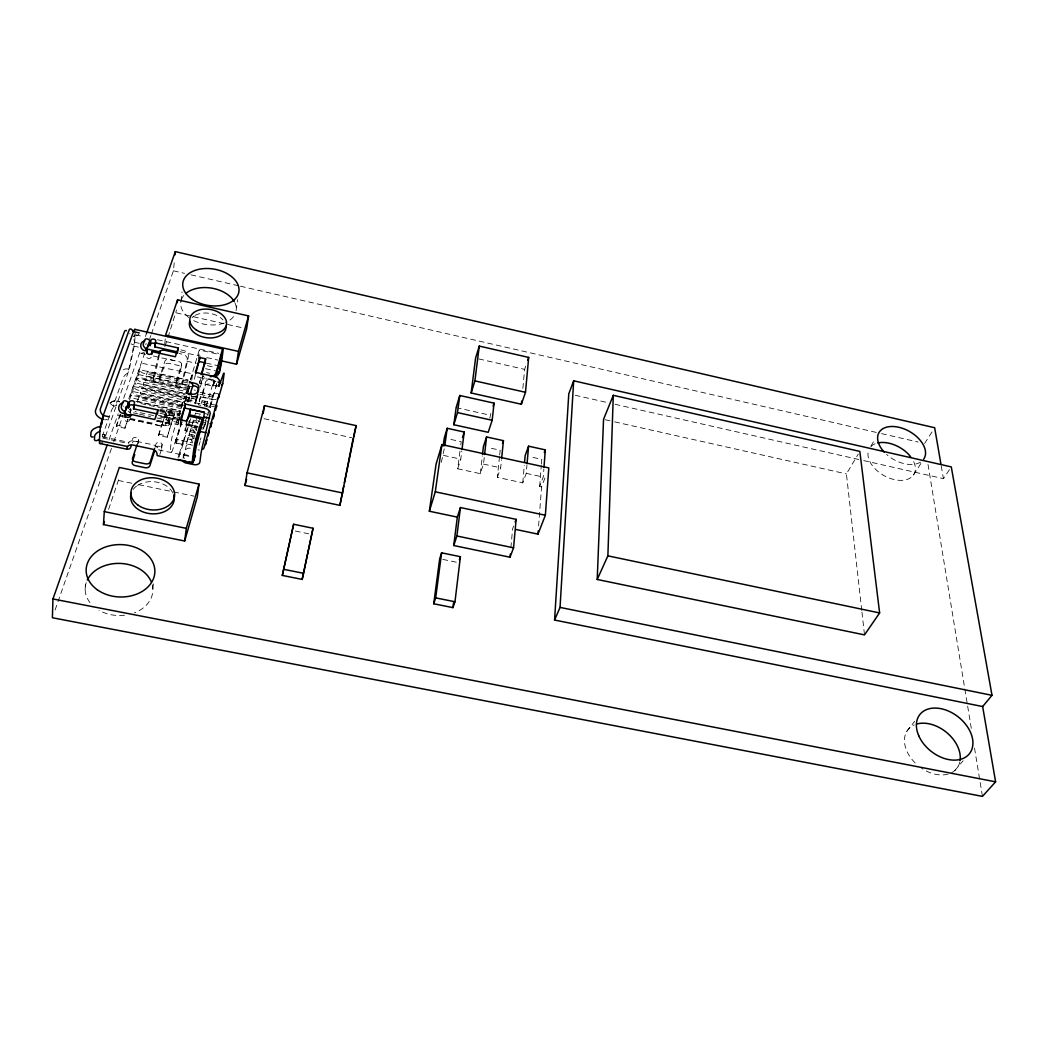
<?xml version="1.0" encoding="UTF-8"?>
<svg xmlns="http://www.w3.org/2000/svg" width="1048" height="1048" viewBox="0 0 1048 1048"><rect width="100%" height="100%" fill="white"/><g stroke="black" fill="none" stroke-linecap="round" stroke-linejoin="round"><path stroke-width="0.75" stroke-dasharray="5 3.75" d="M134.131 335.229L134.039 336.657A4.939 3.288 6.6 0 1 133.62 336.578M85.15 589.408L85.569 581.575M102.377 434.409A5.843 3.707 17.8 0 1 104.905 434.579L104.669 438.483L116.498 405.183L116.865 401.004L119.76 401.633M128.118 419.017L124.948 428.239L116.249 426.379L120.075 414.445M108.586 509.354L118.345 480.456L118.581 477.207M133.777 339.644L134.733 341.006L127.935 373.009L126.52 373.874A3.734 1.31 -49 0 0 123.153 377.922L113.538 404.829A3.812 1.349 -49.4 0 0 113.983 406.336L116.59 404.921L128.367 371.804A10.218 1.376 -78 0 0 130.253 364.835L133.528 349.429A10.218 1.376 -78.1 0 0 134.642 342.29L135.244 334.574M124.948 428.239L127.686 419.252M538.593 525.991L541.567 486.901L546.008 475.216M541.567 486.901L539.668 486.495L543.244 477.063L543.86 469.059M539.668 486.495L541.279 465.718M541.397 464.12L541.764 459.325L529.672 456.679M138.297 443.553L138.637 439.662M499.516 456.601L497.355 477.351L522.755 482.84L526.227 473.369L526.921 465.377M522.755 482.84L524.301 465.273M510.887 547.737L512.616 528.781L513.625 526.096M153.335 380.45L153.689 376.56M522.847 388.389L524.616 369.381L526.646 363.394M164.759 343.849L165.335 338.046M151.37 334.024L173.431 270.803L174.531 259.603M167.208 437.226L173.614 416.148L167.208 437.226L158.602 435.392L161.693 424.885L165.597 425.711A3.131 2.201 6.4 0 0 168.649 425.161A3.131 2.201 6.4 0 0 169.16 422.92L166.252 417.641L166.514 415.06A2.725 1.913 6.6 0 1 166.973 413.122A2.725 1.913 6.6 0 1 169.632 412.65L169.357 415.231A2.725 1.913 6.6 0 0 166.698 415.715A2.725 1.913 6.6 0 0 166.252 417.641M158.602 435.392L161.693 424.885M129.808 419.095L161.654 425.907L166.619 409.611L175.095 411.432L173.549 417.17L179.588 418.466L178.867 421.034L155.143 415.951M161.693 448.492L162.086 444.64M167.955 337.443L176.536 309.972M165.702 416.541L165.977 413.96M497.355 477.351L500.669 467.814L501.481 459.836M161.654 425.907L166.619 409.611M161.785 424.61L165.689 425.449A2.738 1.926 6.4 0 0 168.361 424.964A2.738 1.926 6.4 0 0 168.807 423.012L165.885 417.733L166.357 414.026M165.597 425.711L165.951 422.868A2.738 1.926 6.5 0 0 168.636 422.383A2.738 1.926 6.5 0 0 169.082 420.431L166.16 415.139A3.118 2.188 6.6 0 1 166.671 412.938A3.118 2.188 6.6 0 1 169.711 412.388L169.435 414.969A3.118 2.188 6.6 0 0 166.396 415.519A3.118 2.188 6.6 0 0 165.885 417.733M499.673 455.002L500.171 450.221L487.975 447.548M181.055 301.444L182.064 291.868M168.807 423.012L169.082 420.431M168.977 424.047L169.435 420.353L166.514 415.06M169.357 424.113L169.632 421.532M152.864 588.819L153.519 582.636M175.789 385.35L176.208 381.485M173.549 417.17L175.095 411.432M181.134 367.992L181.553 364.115M175.475 442.151L181.094 421.558M190.723 418.624L182.863 444.404L175.592 442.859L175.999 439.256L192.845 442.846M157.514 420.261L177.911 424.637L178.684 422.619L179.012 419.724L158.261 415.27M179.051 457.046A10.598 0.956 -77.7 0 0 179.483 455.71L182.824 444.719L176.706 443.422L177.138 439.571A1.572 1.127 6.6 0 1 175.946 438.156M459.98 451.256L457.714 468.797L480.298 473.67L483.482 464.094L484.399 456.103M489.783 418.309L491.119 412.191M180.466 421.191L180.164 423.851L196.592 427.44M177.911 424.637L178.736 417.772L184.068 398.03L186.413 397.126L196.028 399.209L195.583 402.864L197.928 395.161M480.298 473.67L482.303 456.116M184.081 405.301L136.135 394.926A3.982 2.633 18.3 0 1 132.493 391.428L134.183 386.581A3.969 2.633 18.3 0 0 137.812 390.066L185.601 400.441L185.928 397.546L141.899 387.983L140.236 392.83A1.991 1.31 18.1 0 0 142.056 394.585L182.706 403.388M183.649 401.685L185.981 400.781L186.413 397.126M185.601 400.441L187.042 394.153L135.454 382.926L137.118 378.131L188.535 389.345M187.841 388.284L199.29 350.019L221.665 354.945M137.118 378.131A3.943 2.633 18.5 0 0 140.72 381.629L188.234 391.978L188.575 389.083L144.794 379.533L143.157 384.328A1.978 1.31 18.2 0 0 144.952 386.083L185.365 394.873M188.234 391.978L189.701 385.468L146.039 375.931L147.663 371.175L188.077 380.031M182.824 444.719L183.282 440.881L177.138 439.571M189.478 388.782L189.767 386.358M195.884 432.981L184.985 430.649L185.64 425.095M186.505 421.126L186.033 425.108L187.815 421.964M183.02 458.12L186.125 446.317A3.943 2.817 7 0 1 190.775 444.418M191.679 392.568L191.208 396.432L197.142 397.716L197.613 393.865M190.919 400.755L191.234 398.109A4.926 3.419 7.7 0 0 197.05 395.843L196.723 398.502A4.926 3.419 7.7 0 1 190.919 400.755L188.614 400.257A3.956 2.659 16.9 0 1 185.064 396.76L191.234 398.109M192.557 445.217L186.452 443.92L186.636 442.374L188.129 437.448L194.221 438.758M186.452 443.92L188.129 437.448M193.513 436.61L188.954 435.641L190.762 428.763L196.814 430.06M198.517 359.019L199.369 349.993M188.954 435.641L190.762 428.763M196.107 427.951L191.574 426.981L193.356 420.156L199.382 421.453M191.574 426.981L193.356 420.156M214.853 380.188L213.098 386.109L199.513 383.136L200.207 377.568M216.7 405.366L199.264 401.567L200.862 395.371L197.522 394.637M199.264 401.567L200.862 395.371M216.281 399.249A5.699 3.865 16.3 0 1 212.809 399.301L205.434 397.69A3.786 2.633 8.2 0 1 202.5 394.349L205.565 381.996A3.773 2.607 8.4 0 1 209.98 380.306L217.316 381.904M457.714 468.797L460.766 459.155L461.788 451.177M460.806 444.876L461.212 441.693L447.378 438.667M199.33 427.06L203.862 428.043L203.666 429.575L207.334 417.091M207.714 415.781L208.88 410.999M210.189 407.371L211.342 402.615L199.448 400.035M213.098 386.109L213.844 380.503L194.902 376.337M211.342 402.615L211.133 404.148L216.871 383.411M219.228 394.1L213.674 392.895L213.334 395.463L205.932 393.851A3.799 2.633 8.2 0 1 202.984 390.498M441.339 462.312L444.549 447.417M236.075 310.667L237.647 299.636M183.282 440.881L179.352 453.365L194.823 456.823M191.758 380.201L192.544 373.874L143.131 363.499L140.786 365.477L129.258 398.515M158.72 354.971L153.768 376.022A2.974 2.03 6.7 0 0 155.995 378.616A2.974 2.03 6.7 0 0 159.545 377.293L164.929 361.141A3.786 2.568 7.3 0 1 169.422 359.49L178.605 361.508A3.773 2.568 7.6 0 1 181.474 364.783L176.274 380.948A2.961 2.03 7.4 0 0 178.527 383.542A2.961 2.03 7.4 0 0 182.024 382.206L187.225 359.451A4.703 0.904 -83.6 0 0 187.225 358.39L186.78 357.198A5.712 3.917 18.1 0 0 182.195 354.159L179.077 353.464M159.348 355.128L156.073 370.507A10.192 1.192 -77.9 0 1 154.239 377.463L153.401 379.926A2.961 2.03 6.7 0 0 155.628 382.507A2.961 2.03 6.7 0 0 159.165 381.184L164.549 365.031A3.773 2.568 7.3 0 1 169.029 363.381L178.186 365.398A3.773 2.568 7.5 0 1 181.055 368.66L175.854 384.826A2.948 2.03 7.4 0 0 178.108 387.406A2.948 2.03 7.4 0 0 181.592 386.083L182.378 383.607A10.166 0.996 -77.9 0 0 184.16 376.664L187.435 361.337A10.166 0.996 -78 0 0 188.444 355.796L187.972 353.49A5.699 3.917 18.1 0 0 183.387 350.451L178.736 349.416M195.504 374.333L193.985 381.171M216.608 383.778L215.836 386.935M200.391 387.053A10.139 0.878 -77.9 0 0 201.989 380.581L203.024 375.787L200.731 383.66M128.681 442.701L129.363 441.811A6.092 3.904 17 0 1 134.681 440.92L152.877 444.771A6.065 3.904 16.5 0 1 157.803 447.824L158.314 448.963A4.952 1.009 -82.9 0 0 158.392 449.317M200.325 440.055L200.98 437.815M199.041 445.282L200.129 441.588M202.827 429.68L207.792 412.82M209.6 406.69L213.674 392.895M206.181 406.323L213.844 380.503M193.657 438.64L194.666 435.274M196.251 429.942L197.247 426.615M198.832 421.335L199.801 418.06M196.985 417.445L196.002 420.733L196.67 423.444A1.926 1.284 16 0 0 197.771 424.584M201.085 403.808L202.054 400.598L202.709 403.323A1.899 1.284 16.3 0 0 204.386 404.659M194.352 416.881L195.544 412.964M183.334 457.858L185.666 450.155A3.93 2.817 6.9 0 1 190.304 448.256M202.5 394.349L205.067 385.847A3.76 2.607 8.4 0 1 209.482 384.144L217.473 386.044M178.016 457.714L179.378 453.286M189.662 420.418L183.19 441.64L186.636 442.374M194.745 403.742L196.972 396.131M195.334 403.467L197.574 395.699M184.985 430.649L187.173 423.51M199.513 383.136L201.779 375.747M187.147 402.065L188.954 396.196M175.999 439.256L172.226 451.282L170.195 452.251L171.073 442.57A6.851 0.668 -77.7 0 1 173.103 433.06L184.068 398.03M181.592 422.396L175.514 442.007A1.572 1.127 6.5 0 0 176.706 443.422M188.051 401.528L189.413 397.126A1.52 1.061 7.6 0 1 189.544 396.878M188.614 400.257L189.557 397.179M175.592 442.859L182.169 421.637M188.26 401.934L189.675 397.389M186.033 393.681L188.771 385.297M190.631 379.337L192.544 373.874M180.151 416.266L178.985 419.986L158.3 415.545M185.928 397.546L184.383 402.668L132.493 391.428M187.448 392.686L188.575 389.083M201.386 381.131L204.242 377.856L215.757 380.254M155.052 446.92L156.021 443.933A3.079 2.201 5.8 0 1 159.689 442.453A3.079 2.201 5.8 0 1 162.021 445.204L160.619 449.264L158.628 449.893L193.657 457.295M137.065 444.719L138.559 440.239A3.105 2.201 5.1 0 0 136.253 437.488A3.105 2.201 5.1 0 0 132.52 438.955L131.197 442.714M164.85 346.665L167.444 338.989M180.007 411.995L139.122 403.179A2.004 1.31 17.9 0 1 137.288 401.423L138.978 396.524L183.256 406.1M129.86 412.951L130.895 409.964M130.28 412.755L131.314 409.755M55.085 610.041L111.573 448.138M113.721 441.968L122.865 415.755M128.786 398.79L144.912 352.534M149.759 338.648L150.833 335.57M129.507 400.022L131.21 395.122L183.23 406.362M189.361 388.363L141.965 378.014A3.93 2.633 18.6 0 1 138.375 374.529L140.026 369.787L187.959 380.28M116.249 426.379L120.52 414.222M108.966 439.95L118.214 413.711M123.651 398.266L140.511 350.412M145.41 336.513L146.497 333.434M104.905 434.579L104.446 435.889A4.86 0.681 -77.6 0 1 103.634 437.357M102.154 436.662L111.664 410.069A3.825 1.362 -49.5 0 1 113.734 407.03L116.498 405.183M134.039 336.657L135.362 332.963M213.229 385.127L215.154 381.498M861.77 610.499L846.417 473.919L858.26 454.059M870.862 446.199L874.884 439.518M924.585 443.527L932.982 430.374M913.476 474.993L921.978 461.814M863.722 460.609L943.436 478.674L949.54 469.517M906.743 731.452L914.668 721.351M954.689 770.634L963.138 760.769M110.092 402.838L112.333 401.476A5.712 3.72 18.4 0 1 116.865 401.004M110.001 403.1L112.241 401.738A5.712 3.72 18.4 0 1 116.773 401.266L119.668 401.895M188.561 421.833L196.042 423.327A6.314 1.258 11.2 0 1 198.085 423.877M442.806 559.409L456.849 562.304M295.326 531.035L308.702 533.786M118.345 480.456L132.559 483.403M138.873 484.713L172.042 491.591M173.627 491.918L194.155 496.176M102.455 436.741L128.943 442.348M102.625 438.064L128.642 443.566M189.138 434.095L193.71 435.077M187.946 438.994L194.037 440.291M116.341 425.082L125.04 426.942M158.72 434.108L167.353 435.942M159.624 409.218L181.396 413.908M166.475 410.895L174.951 412.729M159.886 410.305L180.086 414.628M159.925 410.58L180.007 414.89M204.557 420.654L207.452 421.283M159.925 411.654L178.841 415.729M169.435 414.969L173.693 415.886M200.888 421.781L210.019 423.798M159.964 413.279L180.23 417.641M173.47 417.431L182.522 419.383M193.173 421.702L199.199 422.999M200.692 423.313L205.212 424.283M153.558 415.611L136.161 411.864A2.004 1.31 17.8 0 1 134.995 411.34M186.452 423.89L197.089 426.169M133.306 412.873L138.008 413.881M139.567 414.222L150.519 416.567M156.781 417.916L178.684 422.619M191.758 425.449L197.81 426.746M186.243 424.427L199.932 427.361M156.532 420.851L165.951 422.868M156.453 421.113L165.872 423.13A3.131 2.201 6.5 0 0 168.924 422.58A3.131 2.201 6.5 0 0 169.435 420.353M190.566 430.296L195.111 431.265M125.249 417.301L117.245 415.598L118.791 415.781A6.17 4.009 18.2 0 0 121.922 415.126M130.227 418.375L154.397 423.536M129.716 419.357L161.562 426.169M134.183 386.581L185.902 397.808M443.435 455.395L460.766 459.155M483.482 464.094L500.669 467.814M526.227 473.369L543.244 477.063M216.438 407.266L198.478 403.244L198.282 404.79L204.242 406.074M185.981 400.781L207.085 405.353M263.952 418.689L351.617 437.697M205.722 406.401L215.77 408.576M140.236 392.83L184.422 402.406L184.265 403.716L185.784 398.869L143.707 389.725A1.978 1.31 18.2 0 1 141.899 387.983M181.54 407.083L140.799 398.266A1.991 1.31 18 0 1 138.978 396.524M204.923 413.593L207.923 414.248M181.383 408.654L134.865 398.607A3.982 2.633 18.2 0 1 131.21 395.122M195.74 413.2L201.727 414.484M137.288 401.423L180.138 410.672M135.834 401.384L180.112 410.934M187.828 381.328L149.445 372.931A1.952 1.31 18.5 0 1 147.663 371.175M187.697 382.926L143.602 373.271A3.917 2.633 18.6 0 1 140.026 369.787M138.375 374.529L189.662 385.729M193.029 387L188.444 385.991A3.93 2.659 17.1 0 0 190.081 388.716M189.544 386.791L147.82 377.673A1.965 1.31 18.4 0 1 146.039 375.931M200.299 392.397L210.281 394.572M188.417 390.406L146.589 381.289A1.965 1.31 18.3 0 1 144.794 379.533M200.103 394.349L212.836 397.113M143.157 384.328L183.937 393.21M200.666 396.904L212.508 399.485M191.548 396.17L197.181 397.402M186.741 396.786L139.07 386.424A3.956 2.633 18.4 0 1 135.454 382.926M205.539 368.673L217.486 371.32M206.587 372.59L209.652 373.271M456.129 407.633L490.137 415.191M180.033 351.683L200.443 356.215M206.718 357.604L217.709 360.04M139.201 343.299L134.642 342.29L133.319 345.984L139.41 347.333M206.246 363.119L218.233 365.765M186.911 361.193L196.33 363.276M207.321 365.713L215.181 367.442M145.541 354.316L139.332 352.94L140.812 353.124A5.921 4.022 19.3 0 0 143.825 352.456M153.296 356.019L174.911 360.8M135.493 334.823L143.34 336.578M157.475 339.722L218.704 353.346M176.234 312.867L191.889 316.404M193.448 316.758L241.97 327.71M605.128 419.724L613.067 421.506M614.652 421.859L846.417 473.919M575.169 395.253L607.054 402.471M615.019 404.279L862.124 460.255M478.74 358.914L524.616 369.381M173.431 270.803L184.592 273.371M190.972 274.838L238.813 285.842M240.411 286.209L879.927 433.256M881.525 433.623L918.205 442.06M110.368 403.676L113.603 406.231M941.235 465.941L943.436 478.674M928.017 464.474L967.383 704.557M967.658 706.169L971.352 728.727M974.522 748.062L982.448 796.388M861.954 612.124L864.508 634.891M152.248 584.784A33.877 26.069 1.4 0 1 134.432 612.818M124.529 615.241A33.877 26.069 1.4 0 1 98.984 610.29M89.958 602.574A33.877 26.069 1.4 0 1 86.224 582.636M233.573 316.627A28.034 18.405 9.2 0 1 225.582 322.47M224.102 323.046A28.034 18.405 9.2 0 1 192.269 319.837M188.653 317.439A28.034 18.405 9.2 0 1 181.317 299.859M181.763 298.719A28.034 18.405 9.2 0 1 183.78 295.51M234.844 302.623A28.034 18.405 9.2 0 1 236.206 310.68M920.498 462.129A26.017 16.1 29.6 0 1 886.543 454.4M913.686 461.683A25.728 16.126 29.8 0 1 894.219 479.591A25.728 16.126 29.8 0 1 868.255 451.347M870.993 446.474A25.728 16.126 29.8 0 1 876.18 443.396M959.824 762.027A31.178 21.851 38.6 0 1 950.942 773.031M948.047 774.105A31.178 21.851 38.6 0 1 921.533 768.197M915.166 762.957A31.178 21.851 38.6 0 1 914.223 724.902M192.138 317.557A18.471 12.288 9 0 1 194.063 316.011M195.177 315.343A18.471 12.288 9 0 1 222.962 319.941M133.214 489.364A21.838 16.061 4.7 0 1 136.541 486.102M137.55 485.394A21.838 16.061 4.7 0 1 173.195 493.687M130.175 412.205A4.022 2.633 17.9 0 1 128.249 411.432M193.801 438.601A1.952 1.284 15.8 0 1 192.491 437.383L191.81 434.671L190.802 438.025L191.483 440.75A1.952 1.284 15.8 0 0 192.609 441.876M199.146 421.453A1.926 1.284 16.1 0 1 197.771 420.458M199.343 415.231A1.926 1.284 16.2 0 1 199.225 414.942M196.592 430.021A1.939 1.284 15.9 0 1 195.085 428.737L194.417 426.012L193.408 429.326L194.09 432.051A1.939 1.284 15.9 0 0 195.203 433.191M196.461 395.699A4.939 3.419 7.7 0 1 191.391 396.773M129.625 420.091A2.568 1.795 5.1 0 1 126.546 421.283A2.568 1.795 5.1 0 1 124.66 419.03M199.434 450.051A5.882 3.851 15.5 0 1 197.941 449.867M133.41 344.7A4.913 3.288 6.5 0 1 131.118 343.888M138.952 333.906A5.882 4.022 20 0 1 133.227 335.701M151.213 357.263A2.45 1.664 6.8 0 1 148.279 358.324A2.45 1.664 6.8 0 1 146.445 356.215M203.915 376.35A1.926 1.847 6.3 0 1 203.024 375.904M217.512 385.874A5.646 3.865 16.5 0 1 216.792 385.756M128.223 369.093A5.594 3.72 18.9 0 0 123.782 369.564L122.315 370.481A3.747 1.297 -49 0 0 121.647 370.966M146.55 343.836A5.895 4.022 19.5 0 1 145.318 344.216M194.234 389.987A4.913 3.406 7.8 0 1 195.439 390.367M123.009 416.03A3.157 2.214 5.2 0 1 122.537 415.283M130.62 408.602A3.144 2.188 5.3 0 1 129.611 409.938M184.54 458.356A3.956 2.856 6.7 0 1 183.321 455.566M130.135 408.89A2.751 1.913 5.3 0 1 129.677 409.48M123.088 415.571A2.764 1.939 5.2 0 1 122.917 415.231M130.122 333.958A11.646 7.978 20 0 1 129.651 333.605M159.781 454.374A10.624 1.087 -77.7 0 0 160.763 451.754L161.628 449.068A3.079 2.201 5.8 0 0 159.689 446.422A3.079 2.201 5.8 0 0 155.916 447.273M123.625 406.126A6.131 4.009 18.3 0 1 123.153 406.192M132.205 442.846A3.092 2.201 5 0 1 135.926 441.365A3.092 2.201 5 0 1 138.218 444.116M107.289 419.318A6.223 4.009 18.4 0 1 104.525 419.789M204.845 401.201L204.281 406.087L204.845 401.201"/><path stroke-width="1.5" d="M193.644 456.142L193.631 457.295L194.823 456.823L192.439 462.993L157.331 455.618A10.742 1.113 -77.7 0 1 157.108 454.046L156.466 452.016A6.078 3.904 16.5 0 0 151.515 448.963L133.266 445.112A6.105 3.904 17 0 0 127.948 446.003L127.044 447.666A10.768 1.336 -77.6 0 0 127.463 449.304L129.664 448.793A10.65 1.31 -77.6 0 0 131.301 445.531M193.592 456.902L195.452 456.05M107.341 444.588L52.95 598.971L52.4 617.744L982.448 796.388L995.6 781.834L982.644 706.549L991.998 695.322L951.283 466.91L573.675 380.804L568.789 393.812L554.575 620.036L982.644 706.549M597.216 579.465L607.879 555.846L613.29 395.332L859.832 451.4L879.626 612.949L864.508 634.891L597.216 579.465L603.543 419.357L613.29 395.332M127.371 449.304L99.822 443.501A10.794 1.533 -77.6 0 1 99.416 440.605L99.966 431.304A11.895 1.703 -77.6 0 1 103.215 415.532L133.541 331.627A11.266 1.52 -78.1 0 1 135.231 329.622M102.874 419.58L103.215 415.532L101.853 414.012A4.009 2.306 69.2 0 1 100.477 408.576L129.179 329.937A3.838 2.057 68.1 0 1 132.297 330.12L133.541 331.627L139.227 332.897M554.575 620.036L560.038 607.395L573.675 380.804M103.451 524.563L104.289 511.621L119.302 467.447L199.015 484.084L197.325 496.831L184.684 541.017L103.451 524.563L104.473 521.524M515.786 529.45L537.978 534.139L545.366 515.262L548.798 467.919L441.929 444.601L436.086 464.12L429.353 511.228L457.308 517.123L460.439 507.546L516.127 519.35L513.559 547.829L510.022 557.222L453.745 545.523L457.308 517.123M125.249 417.301L125.563 413.253C117.808 415.021 116.066 404.135 123.061 402.825M537.978 534.139L538.214 530.878M543.978 467.46L545.301 449.867L528.572 446.186L525.14 455.684L524.576 462.076M125.55 407.096L128.577 407.738L129.48 401.987A2.541 1.769 5.6 0 1 132.533 400.834A2.541 1.769 5.6 0 1 134.419 403.061L133.502 408.799L157.528 413.96L157.921 409.938L133.83 404.751M130.332 417.025L130.542 414.327L154.777 419.514L157.921 409.938M527.052 463.779L528.572 446.186M147.113 353.281L147.349 350.582C140.144 352.259 138.1 342.054 144.847 340.888M154.777 346.875L155.694 341.255A2.437 1.638 7.1 0 0 153.859 339.172A2.437 1.638 7.1 0 0 150.951 340.207L150.06 345.827L150.598 344.255A2.437 1.638 7 0 1 153.493 343.22A2.437 1.638 7 0 1 155.314 345.303L154.777 346.875L177.793 351.971M151.881 354.329L152.117 351.63L175.33 356.765L178.226 347.949L155.156 342.814M510.022 557.222L510.311 554.064M525.493 392.293L528.677 357.42L479.264 346.089L475.569 358.193L471.168 392.987L521.367 404.24L525.493 392.293L474.901 380.882L479.264 346.089M521.367 404.24L521.655 401.07M175.003 254.808L175.317 251.612L934.659 427.741L940.96 464.343M177.282 302.715L177.584 299.82L248.586 315.933L246.66 328.758L236.547 364.219L220.853 360.735M501.651 458.238L503.446 440.658L486.56 436.951L483.403 446.553L482.486 454.531M177.937 350.635L178.226 347.949M492.167 420.287L494.066 403.166L459.797 395.489L456.129 407.633L453.823 424.728L488.211 432.313L492.167 420.287L457.504 412.598L459.797 395.489M484.569 454.505L486.56 436.951M181.042 420.995L185.496 404.135L204.91 408.34A6 4.022 16.1 0 1 210.189 413.567L203.954 440.239A10.585 0.799 -77.7 0 0 200.81 454.937L199.893 461.985A5.934 3.838 15.3 0 1 193.605 464.591L185.902 462.967A3.956 2.856 6.6 0 1 182.968 460.884M203.666 417.916L204.399 412.322L190.461 409.375L189.793 414.929L203.666 417.916L199.002 433.649L199.709 428.108M452.933 607.63L454.976 601.762L460.413 556.711L441.614 552.833L439.688 558.767L433.715 603.766L452.933 607.63L453.522 602.81M195.819 373.376L199.985 357.551L205.631 358.809L205.29 361.468M453.745 545.523L456.902 536L460.439 507.546M193.644 456.024L195.832 441.313L200.928 425.593A6.314 1.258 11.2 0 0 200.43 424.899M194.09 460.766L194.994 453.705A10.598 0.852 -77.7 0 1 198.138 438.994L203.797 416.934L209.574 418.178M221.6 356.936L221.6 354.971L220.932 356.674M184.684 541.017L186.295 528.349L199.015 484.084M461.985 449.579L464.225 432.038L447.208 428.291L444.3 437.985L443.186 445.95M433.715 603.766L435.667 597.871L441.614 552.833M205.565 444.706L206.797 439.44L205.893 443.592M208.094 436.007L209.312 430.78L209.063 432.693M218.233 365.765L215.731 377.228M210.596 427.414L211.801 422.213L210.91 426.313M194.718 447.588L196.749 438.103M214.002 415.65L214.264 413.737L213.058 418.899L213.687 416.737M215.508 410.489L216.7 405.366L216.438 407.266M444.771 445.832L447.208 428.291M429.353 511.228L435.287 491.8L441.929 444.601M236.547 364.219L238.433 351.394L248.586 315.933M220.394 365.765L221.888 354.08L216.412 373.429A6.078 5.83 6.9 0 1 213.923 376.73M244.996 485.473L247.092 472.844L264.515 405.642L356.137 425.632L339.893 505.359L244.996 485.473L246.608 479.237M263.166 413.58L264.515 405.642M220.329 366.224L220.172 367.075M158.955 353.792L160.056 351.276A5.738 3.917 18.6 0 1 165.086 350.36L177.531 353.124M220.185 367.036L219.936 368.228M339.893 505.359L343.705 486.128M344.334 482.918L353.215 438.051M282.305 575.418L293.637 524.249L313.038 528.258L303.514 573.308L302.165 579.413L282.305 575.418L293.637 524.249M219.949 368.189L218.862 373.271M302.165 579.413L313.038 528.258M219.438 372.616L220.29 368.608A10.126 0.773 -77.9 0 0 221.154 364.219L221.246 363.643A10.126 0.773 -77.9 0 0 221.573 361.56L222.818 352.442A11.174 0.852 -78 0 0 221.875 351.316L216.189 372.368A6.105 5.856 7 0 1 210.255 376.625M204.674 364.403L204.897 363.564M353.582 436.492L356.137 425.632M218.757 397.166L222.7 383.607M199.985 357.551L195.387 372.328L214.382 376.52A5.882 4.022 16.7 0 1 219.517 381.747L218.888 386.358L222.779 375.8A10.166 0.747 -77.9 0 1 223.8 376.036L222.805 383.123A5.646 3.865 16.5 0 1 221.809 384.878M216.386 377.346L217.211 374.568A10.166 0.773 -77.9 0 1 218.285 374.817M197.64 393.118L198.491 390.315A4.926 3.406 7.8 0 0 194.718 386.005L192.806 385.585A3.93 2.659 17.2 0 0 189.282 382.075L195.033 383.332A4.926 3.406 7.9 0 1 198.832 387.642L197.535 391.847A4.939 3.419 7.8 0 1 191.705 394.1L185.915 392.843A3.969 2.659 17 0 1 187.802 393.616M453.823 424.728L457.504 412.598M205.631 358.809L202.172 373.075A1.939 1.86 6.4 0 0 202.592 374.673M186.518 422.239L190.461 409.375M201.111 374.621L204.74 362.791M471.168 392.987L474.901 380.882M185.496 404.135L180.61 419.855L186.505 421.126L189.164 416.279L197.155 417.759A6.314 1.244 11.2 0 1 202.041 420.012L196.828 435.523A11.777 0.956 -77.7 0 0 193.539 451.138L192.4 460.229A10.703 0.865 -77.7 0 0 192.243 461.801L192.229 462.103A10.703 0.865 -77.7 0 0 192.439 462.993M189.937 394.821L192.806 385.585M462.509 437.553L464.225 432.038M154.58 448.413L150.257 461.854A4.035 2.908 5.1 0 1 145.423 463.832L135.585 461.775A4.048 2.908 4.8 0 1 132.585 458.146L137.065 444.719M154.672 450.784L149.877 465.718A4.022 2.895 5 0 1 145.069 467.696L135.257 465.639A4.035 2.908 4.7 0 1 132.258 462.024L134.747 454.57M493.084 406.166L494.066 403.166M177.584 299.82L165.61 335.137L238.433 351.394M459.404 559.671L460.413 556.711M527.655 360.407L528.677 357.42M502.516 443.396L503.446 440.658M133.502 408.799L134.092 407.109A2.541 1.769 5.5 0 0 132.205 404.882A2.541 1.769 5.5 0 0 129.166 406.048L128.577 407.738M130.542 414.327L129.952 416.043A2.568 1.795 5.2 0 1 126.86 417.235A2.568 1.795 5.2 0 1 124.961 414.982L125.563 413.253M152.117 351.63L151.58 353.215A2.463 1.664 6.8 0 1 148.633 354.276A2.463 1.664 6.8 0 1 146.799 352.167L147.349 350.582M128.773 402.563L124.437 413.017L128.773 402.563L127.109 401.515A4.048 2.751 44.3 0 0 122.812 402.131L121.372 406.231A4.061 2.764 44.3 0 0 123.769 411.078L125.446 412.126M148.829 342.997L146.275 350.333L150.323 340.639L148.737 339.591A3.904 2.515 44.4 0 0 144.676 340.011L143.34 343.783A3.917 2.528 44.4 0 0 145.659 348.408L147.257 349.456M146.497 333.434L175.317 251.612M99.861 427.348L101.997 421.44M515.118 522.048L516.127 519.35M544.292 452.566L545.301 449.867M150.323 340.639L149.353 341.53L150.414 341.766M99.495 439.322L97.634 440.226A4.035 2.148 -41.5 0 1 94.451 439.178L94.595 436.505A4.048 2.148 -41.5 0 1 98.093 432.195L99.966 431.304M99.927 443.501L102.429 443.055M52.95 598.971L995.6 781.834M435.667 597.871L454.976 601.762M283.576 569.287L303.514 573.308M104.289 511.621L186.295 528.349M560.038 607.395L991.998 695.322M607.879 555.846L879.626 612.949M456.902 536L513.559 547.829M99.416 440.605L127.515 446.54M247.092 472.844L342.827 493.032M185.863 461.186L178.134 459.483M188.758 461.788L193.094 462.705M103.215 415.532L109.241 416.816M435.287 491.8L545.366 515.262M127.777 403.454L128.891 403.69M125.157 414.13L131.432 415.466M125.053 414.392L129.769 415.401M200.351 431.527L206.142 432.772M185.037 408.131L204.399 412.322M217.958 382.114L220.748 382.73M145.515 348.683L159.637 351.814M199.487 361.56L205.12 362.805M134.904 329.373L222.975 349.01M185.653 293.61A28.034 18.405 9.2 0 1 211.46 288.095A28.034 18.405 9.2 0 1 234.202 301.457M884.211 452.107A26.017 16.1 29.6 0 1 882.835 428.737A26.017 16.1 29.6 0 1 913.83 434.291A26.017 16.1 29.6 0 1 923.681 459.168M877.792 442.95A25.728 16.126 29.8 0 1 910.673 456.797M917.105 723.906A31.178 21.851 38.6 0 1 947.117 732.893A31.178 21.851 38.6 0 1 960.099 760.547M226.001 326.242A18.471 12.288 9 0 1 206.377 337.692A18.471 12.288 9 0 1 189.74 321.33M173.68 495.049A21.838 16.061 4.7 0 1 152.235 513.834A21.838 16.061 4.7 0 1 131.183 493.215M87.285 580.042A33.877 26.069 1.4 0 1 120.048 563.418A33.877 26.069 1.4 0 1 151.41 582.151M202.67 449.343A5.882 3.851 15.5 0 0 204.163 447.26L219.228 394.1L218.875 396.668A5.699 3.865 16.3 0 1 217.408 398.764M126.428 330.683A3.838 2.07 68 0 0 124.529 331.509L95.617 410.122A4.009 2.319 69.2 0 0 96.992 415.558A12.314 7.965 18.4 0 0 102.966 419.593M101.04 427.008A5.279 3.72 4 0 0 96.377 427.61L94.425 428.54A4.035 2.161 -41.5 0 0 90.927 432.837L90.783 435.51A4.035 2.161 -41.5 0 0 93.128 436.898M132.598 331.26A3.773 1.349 72.3 0 1 134.406 331.613M202.395 374.621A1.926 1.847 6.3 0 1 202.447 374.136M188.208 393.904A3.969 2.659 17 0 1 188.863 394.559M160.161 350.713A10.192 1.192 -78 0 1 159.61 353.831M101.787 424.257A5.03 0.721 -77.6 0 1 102.232 422.108M97.202 589.71A34.361 26.187 1.9 0 0 154.03 577.029A34.361 26.187 1.9 0 0 110.328 545.628A34.361 26.187 1.9 0 0 97.202 589.71M192.465 299.518A28.388 18.405 9.4 0 0 238.538 293.335A28.388 18.405 9.4 0 0 201.609 268.838A28.388 18.405 9.4 0 0 192.465 299.518M918.69 735.617A31.597 21.903 38.2 0 0 967.356 755.844A31.597 21.903 38.2 0 0 947.903 710.819A31.597 21.903 38.2 0 0 918.69 735.617M196.081 329.806A18.523 12.288 9 0 0 226.237 325.522A18.523 12.288 9 0 0 202.225 309.317A18.523 12.288 9 0 0 196.081 329.806M138.061 505.188A21.903 16.074 4.8 0 0 174.151 498.114A21.903 16.074 4.8 0 0 146.144 478.255A21.903 16.074 4.8 0 0 138.061 505.188"/></g></svg>
